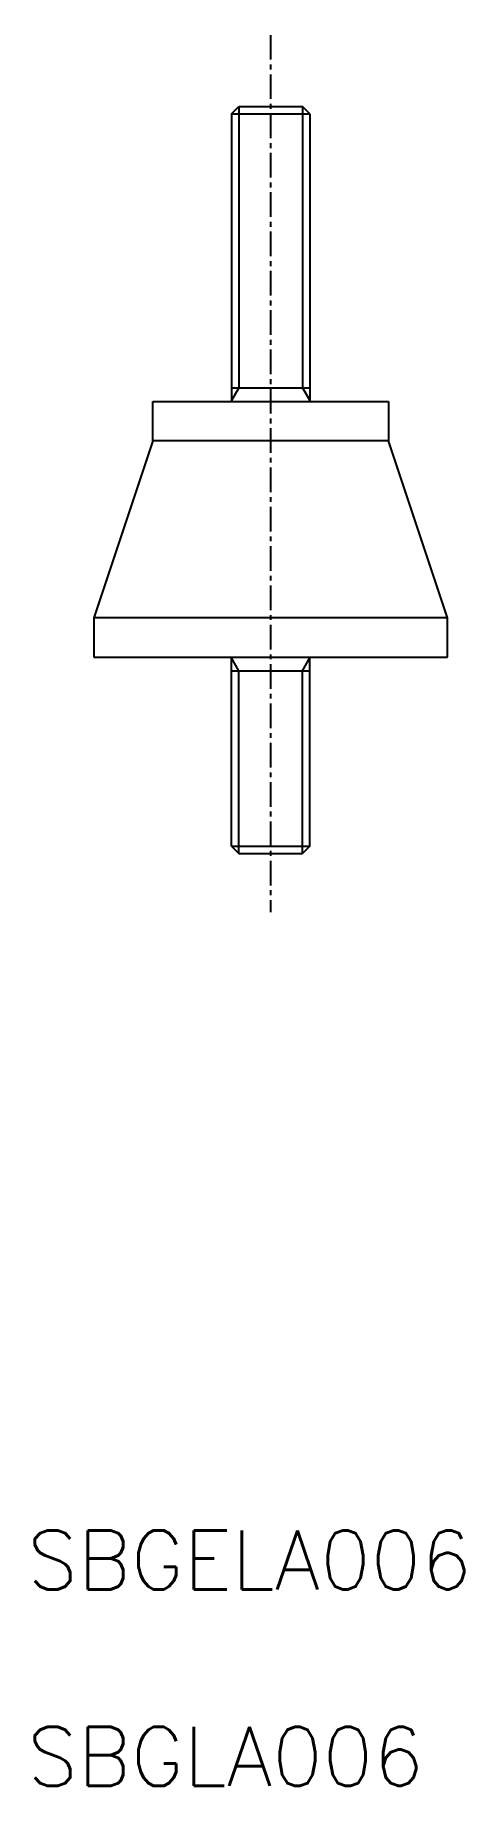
# Model space of a CAD drawing. Extents: x 19.5 to 41.3, y 18 to 107.
import ezdxf

# ---------------------------------------------------------------- set-up
doc = ezdxf.new("R2010")
doc.units = 0
doc.linetypes.add('CENTER', pattern=[2, 1.25, -0.25, 0.25, -0.25])
doc.layers.get('0').update_dxf_attribs({"linetype": 'CONTINUOUS'})
doc.layers.add('CENTER', color=1, linetype='CENTER')
doc.styles.get("Standard").update_dxf_attribs({"font": 'romans.shx', "bigfont": 'bigfont.shx'})

msp = doc.modelspace()

# ---------------------------------------------------------------- linework, layer by layer
at = {"color": 7, "linetype": 'CONTINUOUS'}
for p, q in [((29.477, 103.007), (29.856, 103.386)), ((29.856, 103.386), (33.098, 103.386)), ((33.477, 103.007), (33.098, 103.386)), ((29.477, 103.007), (29.477, 88.386)), ((29.477, 103.007), (33.477, 103.007)), ((33.477, 103.007), (33.477, 88.386)), ((29.477, 89.086), (33.477, 89.086)), ((25.477, 88.386), (37.477, 88.386)), ((25.477, 86.386), (25.477, 88.386)), ((37.477, 88.386), (37.477, 86.386)), ((25.477, 86.386), (22.477, 77.386)), ((37.477, 86.386), (25.477, 86.386)), ((40.477, 77.386), (37.477, 86.386)), ((40.477, 77.386), (22.477, 77.386)), ((22.477, 77.386), (22.477, 75.386)), ((40.477, 75.386), (40.477, 77.386)), ((22.477, 75.386), (40.477, 75.386)), ((29.477, 65.765), (29.477, 75.386)), ((33.477, 65.765), (33.477, 75.386)), ((29.477, 74.686), (33.477, 74.686)), ((29.477, 65.765), (33.477, 65.765)), ((29.477, 65.765), (29.856, 65.386)), ((29.856, 65.386), (33.098, 65.386)), ((33.477, 65.765), (33.098, 65.386))]:
    msp.add_line(p, q, dxfattribs=at)
at = {"color": 3, "linetype": 'CONTINUOUS'}
for p, q in [((29.856, 103.386), (29.856, 89.086)), ((33.098, 103.386), (33.098, 89.086)), ((29.856, 89.086), (29.477, 88.43)), ((33.098, 89.086), (33.477, 88.43)), ((29.856, 74.686), (29.477, 75.343)), ((33.098, 74.686), (33.477, 75.343)), ((29.856, 65.386), (29.856, 74.686)), ((33.098, 65.386), (33.098, 74.686))]:
    msp.add_line(p, q, dxfattribs=at)
at = {"layer": 'CENTER', "color": 1, "linetype": 'CENTER'}
msp.add_line((31.477, 107.022), (31.477, 62.402), dxfattribs=at)

# ---------------------------------------------------------------- texts
at = {"color": 7, "linetype": 'CONTINUOUS'}
for s, p in [('SBGELA006', (19.085, 27.968)), ('SBGLA006', (19.085, 17.968))]:
    msp.add_text(s, height=3, dxfattribs=at).set_placement(p)

doc.saveas('drawing.dxf')
